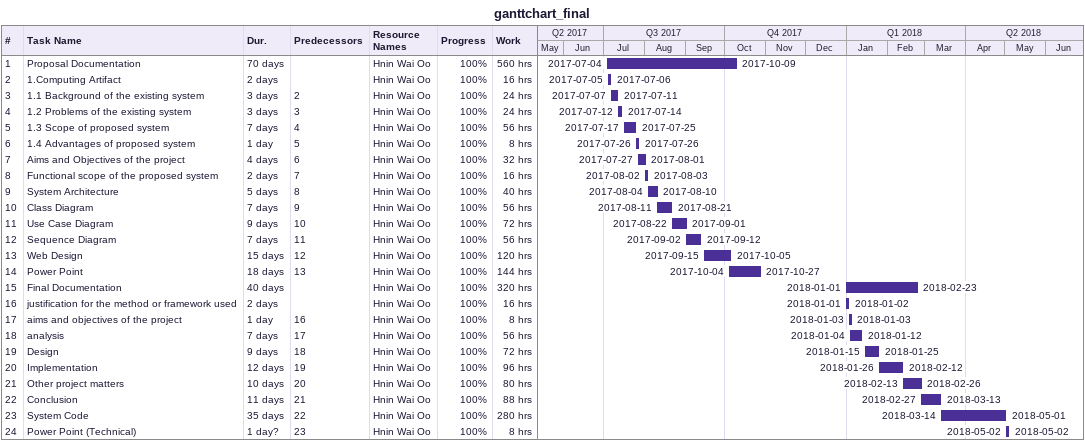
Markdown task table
ganttchart_final

| ID | Task | Duration | Start | Finish | Predecessors | Resources | % complete | Work (h) |
|---|---|---|---|---|---|---|---|---|
| 1 | Proposal Documentation | 70d | 2017-07-04 | 2017-10-09 |  | Hnin Wai Oo | 100 | 560 |
| 2 | 1.Computing Artifact | 2d | 2017-07-05 | 2017-07-06 |  | Hnin Wai Oo | 100 | 16 |
| 3 | 1.1 Background of the existing system | 3d | 2017-07-07 | 2017-07-11 | 2 | Hnin Wai Oo | 100 | 24 |
| 4 | 1.2 Problems of the existing system | 3d | 2017-07-12 | 2017-07-14 | 3 | Hnin Wai Oo | 100 | 24 |
| 5 | 1.3 Scope of proposed system | 7d | 2017-07-17 | 2017-07-25 | 4 | Hnin Wai Oo | 100 | 56 |
| 6 | 1.4 Advantages of proposed system | 1d | 2017-07-26 | 2017-07-26 | 5 | Hnin Wai Oo | 100 | 8 |
| 7 | Aims and Objectives of the project | 4d | 2017-07-27 | 2017-08-01 | 6 | Hnin Wai Oo | 100 | 32 |
| 8 | Functional scope of the proposed system | 2d | 2017-08-02 | 2017-08-03 | 7 | Hnin Wai Oo | 100 | 16 |
| 9 | System Architecture | 5d | 2017-08-04 | 2017-08-10 | 8 | Hnin Wai Oo | 100 | 40 |
| 10 | Class Diagram | 7d | 2017-08-11 | 2017-08-21 | 9 | Hnin Wai Oo | 100 | 56 |
| 11 | Use Case Diagram | 9d | 2017-08-22 | 2017-09-01 | 10 | Hnin Wai Oo | 100 | 72 |
| 12 | Sequence Diagram | 7d | 2017-09-02 | 2017-09-12 | 11 | Hnin Wai Oo | 100 | 56 |
| 13 | Web Design | 15d | 2017-09-15 | 2017-10-05 | 12 | Hnin Wai Oo | 100 | 120 |
| 14 | Power Point | 18d | 2017-10-04 | 2017-10-27 | 13 | Hnin Wai Oo | 100 | 144 |
| 15 | Final Documentation | 40d | 2018-01-01 | 2018-02-23 |  | Hnin Wai Oo | 100 | 320 |
| 16 | justification for the method or framework used | 2d | 2018-01-01 | 2018-01-02 |  | Hnin Wai Oo | 100 | 16 |
| 17 | aims and objectives of the project | 1d | 2018-01-03 | 2018-01-03 | 16 | Hnin Wai Oo | 100 | 8 |
| 18 | analysis | 7d | 2018-01-04 | 2018-01-12 | 17 | Hnin Wai Oo | 100 | 56 |
| 19 | Design | 9d | 2018-01-15 | 2018-01-25 | 18 | Hnin Wai Oo | 100 | 72 |
| 20 | Implementation | 12d | 2018-01-26 | 2018-02-12 | 19 | Hnin Wai Oo | 100 | 96 |
| 21 | Other project matters | 10d | 2018-02-13 | 2018-02-26 | 20 | Hnin Wai Oo | 100 | 80 |
| 22 | Conclusion | 11d | 2018-02-27 | 2018-03-13 | 21 | Hnin Wai Oo | 100 | 88 |
| 23 | System Code | 35d | 2018-03-14 | 2018-05-01 | 22 | Hnin Wai Oo | 100 | 280 |
| 24 | Power Point (Technical) | 1d? | 2018-05-02 | 2018-05-02 | 23 | Hnin Wai Oo | 100 | 8 |
